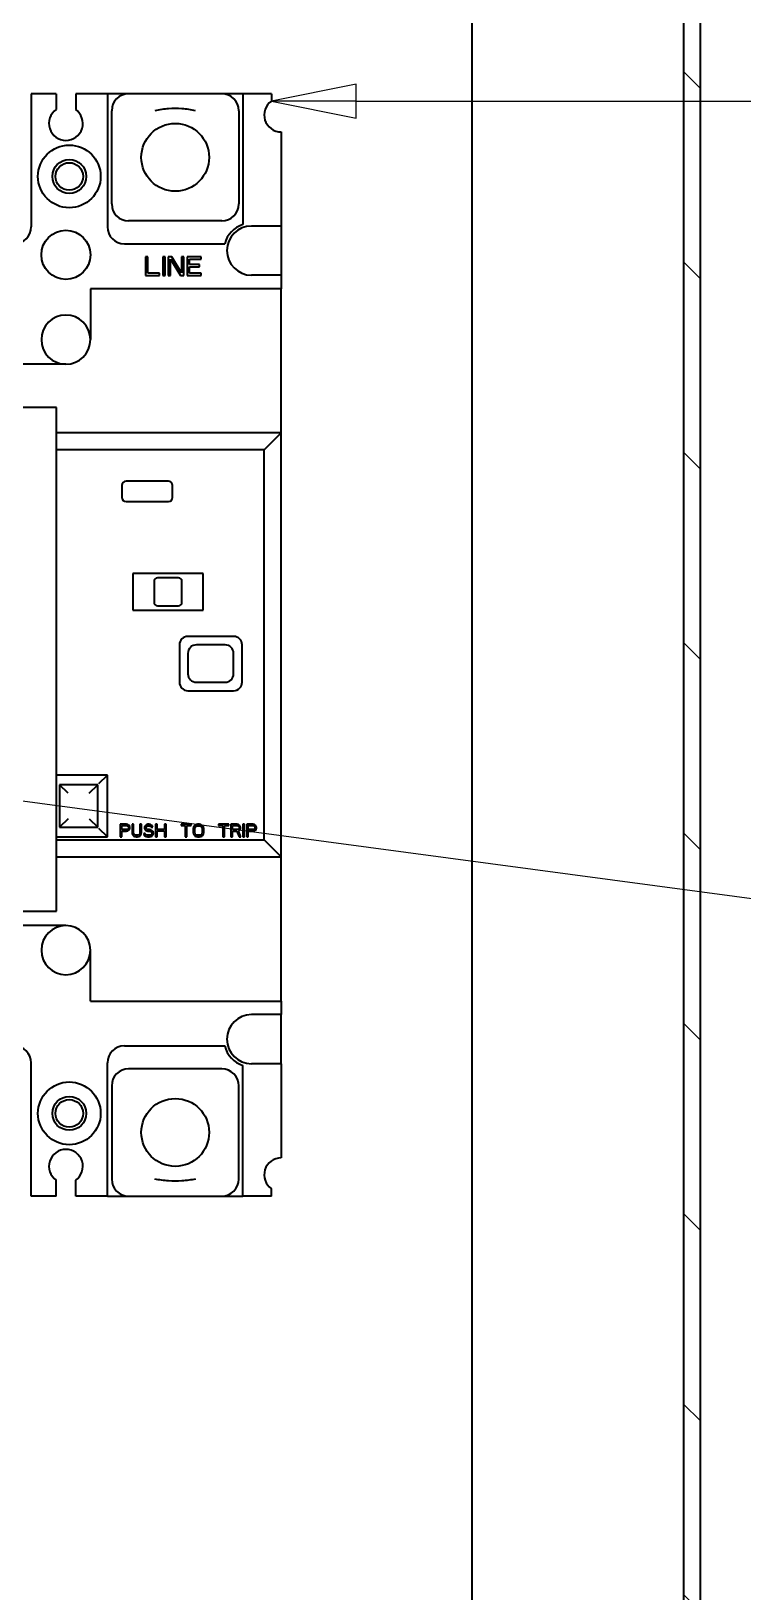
# Model space of a CAD drawing. Header units: millimetres. Extents: x 0 to 4205, y 0 to 2970.
# Drawn here: x 3821.2 to 3905.2, y 1265.8 to 1449.8 of the extents above; entities that cross this region are included whole.
import ezdxf

# ---------------------------------------------------------------- set-up
doc = ezdxf.new("R2010")
doc.units = ezdxf.units.MM
doc.header["$LTSCALE"] = 5
for name, color, linetype, lineweight in [('가시적인 것(ISO)', 3, 'Continuous', 40), ('기호(ISO)', 5, 'Continuous', 25), ('해치(ISO)', 7, 'Continuous', 18)]:
    doc.layers.add(name, color=color, linetype=linetype, lineweight=lineweight)

# ---------------------------------------------------------------- blocks, each defined once
blk = doc.blocks.new('품번기호7')
at = {"layer": '기호(ISO)', "color": 7}
blk.add_line((756.583, 272.805), (797.442, 267.34), dxfattribs=at)
blk = doc.blocks.new('품번기호8')
at = {"layer": '기호(ISO)', "color": 7}
for p, q in [((771.914, 288.715), (769.914, 288.315)), ((771.914, 287.915), (771.914, 288.715)), ((771.914, 288.315), (769.914, 288.315)), ((769.914, 288.315), (771.914, 287.915)), ((771.914, 288.315), (797.355, 288.315))]:
    blk.add_line(p, q, dxfattribs=at)
at = {"layer": '기호(ISO)', "color": 7, "flags": 128}
blk.add_lwpolyline([(771.914, 288.715), (769.914, 288.315)], dxfattribs=at)
at = {"layer": '기호(ISO)', "color": 7}
blk.add_solid([(771.914, 288.715), (769.914, 288.315), (771.914, 287.915), (771.914, 288.715)], dxfattribs=at)

msp = doc.modelspace()

# ---------------------------------------------------------------- hatches: boundary and pattern name
at = {"layer": '해치(ISO)'}
h = msp.add_hatch(dxfattribs=at)
h.set_pattern_fill('ANSI31', color=256, scale=127, angle=90.00021, style=0)
h.set_pattern_definition([(135.0002, (0, 0), (-11.22528, -11.22536), [])])
h.paths.add_polyline_path([(3500.2192, 1764.4384), (3500.2192, 1124.4384), (3900.2192, 1124.4384), (3900.2192, 1764.4384)])
h.paths.add_polyline_path([(3502.2192, 1126.4384), (3502.2192, 1762.4384), (3898.2192, 1762.4384), (3898.2192, 1126.4384)], flags=0)

# ---------------------------------------------------------------- linework, layer by layer
at = {"layer": '가시적인 것(ISO)'}
for p, q in [((3900.2192, 1124.4384), (3900.2192, 1764.4384)), ((3898.2192, 1762.4384), (3898.2192, 1126.4384)), ((3873.2192, 1628.4384), (3873.2192, 1171.4384)), ((3824.1745, 1442.4384), (3821.2192, 1442.4384)), ((3821.2192, 1442.4384), (3821.2192, 1426.7384)), ((3824.1745, 1442.4384), (3824.1745, 1440.5784)), ((3830.22, 1442.4384), (3826.4745, 1442.4384)), ((3826.4745, 1442.4384), (3826.4745, 1440.571)), ((3832.7192, 1442.4384), (3830.22, 1442.4384)), ((3830.22, 1442.4384), (3830.22, 1426.7384)), ((3843.7192, 1442.4384), (3832.7192, 1442.4384)), ((3846.2192, 1442.4384), (3843.7192, 1442.4384)), ((3849.5692, 1442.4384), (3846.2192, 1442.4384)), ((3846.2192, 1442.4384), (3846.2192, 1427.0307)), ((3849.5692, 1442.4384), (3849.5692, 1441.5747)), ((3830.7192, 1429.4384), (3830.7192, 1440.4384)), ((3845.7192, 1440.4384), (3845.7192, 1429.4384)), ((3850.7192, 1437.9384), (3850.7192, 1426.8384)), ((3843.7192, 1427.4384), (3832.7192, 1427.4384)), ((3850.7192, 1426.8384), (3847.2192, 1426.8384)), ((3850.7192, 1426.8384), (3850.7192, 1421.0384)), ((3832.22, 1424.7384), (3844.0692, 1424.7384)), ((3834.7192, 1423.2084), (3834.7192, 1420.9884)), ((3834.9967, 1423.2084), (3834.7192, 1423.2084)), ((3834.9967, 1421.2718), (3834.9967, 1423.2084)), ((3837.0317, 1423.2084), (3836.7542, 1423.2084)), ((3836.7542, 1423.2084), (3836.7542, 1420.9884)), ((3837.0317, 1420.9884), (3837.0317, 1423.2084)), ((3837.818, 1423.2084), (3837.4017, 1423.2084)), ((3837.4017, 1423.2084), (3837.4017, 1420.9884)), ((3837.6792, 1420.9884), (3837.6792, 1422.925)), ((3837.6792, 1422.925), (3838.8355, 1420.9884)), ((3838.9742, 1421.319), (3837.818, 1423.2084)), ((3839.2517, 1423.2084), (3838.9742, 1423.2084)), ((3838.9742, 1423.2084), (3838.9742, 1421.319)), ((3839.2517, 1420.9884), (3839.2517, 1423.2084)), ((3841.2867, 1423.2084), (3839.6217, 1423.2084)), ((3839.6217, 1423.2084), (3839.6217, 1420.9884)), ((3839.8992, 1422.3109), (3839.8992, 1422.925)), ((3839.8992, 1422.925), (3841.2867, 1422.925)), ((3841.2867, 1422.925), (3841.2867, 1423.2084)), ((3834.7192, 1420.9884), (3836.3842, 1420.9884)), ((3836.3842, 1421.2718), (3834.9967, 1421.2718)), ((3836.3842, 1420.9884), (3836.3842, 1421.2718)), ((3836.7542, 1420.9884), (3837.0317, 1420.9884)), ((3837.4017, 1420.9884), (3837.6792, 1420.9884)), ((3838.8355, 1420.9884), (3839.2517, 1420.9884)), ((3839.6217, 1420.9884), (3841.2867, 1420.9884)), ((3841.1017, 1422.3109), (3839.8992, 1422.3109)), ((3839.8992, 1421.2718), (3839.8992, 1422.0275)), ((3839.8992, 1422.0275), (3841.1017, 1422.0275)), ((3841.2867, 1421.2718), (3839.8992, 1421.2718)), ((3841.1017, 1422.0275), (3841.1017, 1422.3109)), ((3841.2867, 1420.9884), (3841.2867, 1421.2718)), ((3850.7192, 1421.0384), (3847.2192, 1421.0384)), ((3850.7192, 1421.0384), (3850.7192, 1419.4384)), ((3828.2192, 1419.4384), (3828.2192, 1413.4384)), ((3850.7192, 1419.4384), (3828.2192, 1419.4384)), ((3850.7192, 1402.4384), (3850.7192, 1419.4384)), ((3825.3192, 1410.5384), (3801.1192, 1410.5384)), ((3824.2192, 1405.4384), (3802.2192, 1405.4384)), ((3824.2192, 1346.0384), (3824.2192, 1405.4384)), ((3850.7192, 1402.4384), (3824.2192, 1402.4384)), ((3848.7192, 1400.4384), (3850.7192, 1402.4384)), ((3850.7192, 1352.4384), (3850.7192, 1402.4384)), ((3848.7192, 1400.4384), (3824.2192, 1400.4384)), ((3848.7192, 1354.4384), (3848.7192, 1400.4384)), ((3831.9192, 1396.2384), (3831.9192, 1394.8384)), ((3837.4192, 1396.7384), (3832.4192, 1396.7384)), ((3837.9192, 1394.8384), (3837.9192, 1396.2384)), ((3832.4192, 1394.3384), (3837.4192, 1394.3384)), ((3833.2192, 1385.8384), (3833.2192, 1381.5384)), ((3841.5192, 1385.8384), (3833.2192, 1385.8384)), ((3835.7192, 1384.9384), (3835.7192, 1382.4384)), ((3838.6192, 1385.3384), (3836.1192, 1385.3384)), ((3839.0192, 1382.4384), (3839.0192, 1384.9384)), ((3841.5192, 1381.5384), (3841.5192, 1385.8384)), ((3833.2192, 1381.5384), (3841.5192, 1381.5384)), ((3836.1192, 1382.0384), (3838.6192, 1382.0384)), ((3838.7192, 1377.4384), (3838.7192, 1373.0384)), ((3845.1192, 1378.4384), (3839.7192, 1378.4384)), ((3844.1192, 1377.4384), (3840.7192, 1377.4384)), ((3846.1192, 1373.0384), (3846.1192, 1377.4384)), ((3839.7192, 1376.4384), (3839.7192, 1374.0384)), ((3845.1192, 1374.0384), (3845.1192, 1376.4384)), ((3840.7192, 1373.0384), (3844.1192, 1373.0384)), ((3839.7192, 1372.0384), (3845.1192, 1372.0384)), ((3830.2192, 1362.0884), (3824.2192, 1362.0884)), ((3829.2192, 1361.0884), (3830.2192, 1362.0884)), ((3830.2192, 1354.7884), (3830.2192, 1362.0884)), ((3829.0692, 1360.9384), (3824.5692, 1360.9384)), ((3825.5692, 1359.9384), (3824.5692, 1360.9384)), ((3824.5692, 1360.9384), (3824.5692, 1355.9384)), ((3828.0692, 1359.9384), (3829.0692, 1360.9384)), ((3829.0692, 1355.9384), (3829.0692, 1360.9384)), ((3825.5692, 1356.9384), (3824.5692, 1355.9384)), ((3828.0692, 1356.9384), (3829.0692, 1355.9384)), ((3824.2192, 1354.7884), (3830.2192, 1354.7884)), ((3824.5692, 1355.9384), (3829.0692, 1355.9384)), ((3830.2192, 1354.7884), (3829.2192, 1355.7884)), ((3832.4692, 1356.2884), (3831.7192, 1356.2884)), ((3831.7192, 1356.2884), (3831.7192, 1354.7884)), ((3831.7192, 1354.7884), (3831.9067, 1354.7884)), ((3831.9067, 1355.6501), (3831.9067, 1356.1288)), ((3831.9067, 1356.1288), (3832.5005, 1356.1288)), ((3832.5005, 1355.6501), (3831.9067, 1355.6501)), ((3831.9067, 1354.7884), (3831.9067, 1355.4586)), ((3831.9067, 1355.4586), (3832.4692, 1355.4586)), ((3832.6255, 1356.2565), (3832.4692, 1356.2884)), ((3832.4692, 1355.4586), (3832.6255, 1355.4905)), ((3832.5005, 1356.1288), (3832.5942, 1356.0969)), ((3832.5942, 1355.682), (3832.5005, 1355.6501)), ((3832.5942, 1356.0969), (3832.6567, 1356.033)), ((3832.6567, 1355.7458), (3832.5942, 1355.682)), ((3832.7505, 1356.1607), (3832.6255, 1356.2565)), ((3832.6255, 1355.4905), (3832.7505, 1355.5862)), ((3832.6567, 1356.033), (3832.688, 1355.9373)), ((3832.688, 1355.8416), (3832.6567, 1355.7458)), ((3832.688, 1355.9373), (3832.688, 1355.8416)), ((3832.8442, 1356.033), (3832.7505, 1356.1607)), ((3832.7505, 1355.5862), (3832.8442, 1355.7139)), ((3832.8755, 1355.9373), (3832.8442, 1356.033)), ((3832.8442, 1355.7139), (3832.8755, 1355.8096)), ((3832.8755, 1355.8096), (3832.8755, 1355.9373)), ((3833.313, 1356.2884), (3833.1255, 1356.2884)), ((3833.1255, 1356.2884), (3833.1255, 1355.299)), ((3833.1255, 1355.299), (3833.1567, 1355.1394)), ((3833.1567, 1355.1394), (3833.2192, 1355.0118)), ((3833.2192, 1355.0118), (3833.3442, 1354.8841)), ((3833.313, 1355.299), (3833.313, 1356.2884)), ((3833.3442, 1355.1713), (3833.313, 1355.299)), ((3833.4067, 1355.0756), (3833.3442, 1355.1713)), ((3833.3442, 1354.8841), (3833.4692, 1354.8203)), ((3833.5005, 1355.0118), (3833.4067, 1355.0756)), ((3833.4692, 1354.8203), (3833.6255, 1354.7884)), ((3833.6255, 1354.9799), (3833.5005, 1355.0118)), ((3833.7505, 1354.9799), (3833.6255, 1354.9799)), ((3833.6255, 1354.7884), (3833.7505, 1354.7884)), ((3833.8755, 1355.0118), (3833.7505, 1354.9799)), ((3833.7505, 1354.7884), (3833.9067, 1354.8203)), ((3833.9692, 1355.0756), (3833.8755, 1355.0118)), ((3833.9067, 1354.8203), (3834.0317, 1354.8841)), ((3834.0317, 1355.1713), (3833.9692, 1355.0756)), ((3834.063, 1355.299), (3834.0317, 1355.1713)), ((3834.0317, 1354.8841), (3834.1567, 1355.0118)), ((3834.2505, 1356.2884), (3834.063, 1356.2884)), ((3834.063, 1356.2884), (3834.063, 1355.299)), ((3834.1567, 1355.0118), (3834.2192, 1355.1394)), ((3834.2192, 1355.1394), (3834.2505, 1355.299)), ((3834.2505, 1355.299), (3834.2505, 1356.2884)), ((3834.688, 1355.2033), (3834.5005, 1355.2033)), ((3834.5005, 1355.2033), (3834.5317, 1355.0756)), ((3834.5317, 1355.0756), (3834.6255, 1354.916)), ((3834.6255, 1356.065), (3834.5942, 1355.9373)), ((3834.5942, 1355.9373), (3834.5942, 1355.8096)), ((3834.5942, 1355.8096), (3834.6255, 1355.682)), ((3834.7505, 1356.1926), (3834.6255, 1356.065)), ((3834.6255, 1355.682), (3834.7505, 1355.5543)), ((3834.6255, 1354.916), (3834.7817, 1354.8203)), ((3834.7192, 1355.1075), (3834.688, 1355.2033)), ((3834.813, 1355.0118), (3834.7192, 1355.1075)), ((3834.8755, 1356.2565), (3834.7505, 1356.1926)), ((3834.7505, 1355.5543), (3834.8755, 1355.4905)), ((3834.7817, 1355.9054), (3834.813, 1356.0011)), ((3834.7817, 1355.8416), (3834.7817, 1355.9054)), ((3834.813, 1355.7458), (3834.7817, 1355.8416)), ((3834.7817, 1354.8203), (3834.938, 1354.7884)), ((3834.813, 1356.0011), (3834.9067, 1356.065)), ((3834.9067, 1355.682), (3834.813, 1355.7458)), ((3834.938, 1354.9799), (3834.813, 1355.0118)), ((3835.0005, 1356.2884), (3834.8755, 1356.2565)), ((3834.8755, 1355.4905), (3835.0005, 1355.4586)), ((3834.9067, 1356.065), (3835.0005, 1356.0969)), ((3835.0005, 1355.6501), (3834.9067, 1355.682)), ((3835.188, 1354.9799), (3834.938, 1354.9799)), ((3834.938, 1354.7884), (3835.188, 1354.7884)), ((3835.1567, 1356.2884), (3835.0005, 1356.2884)), ((3835.0005, 1356.0969), (3835.188, 1356.0969)), ((3835.188, 1355.6501), (3835.0005, 1355.6501)), ((3835.0005, 1355.4586), (3835.188, 1355.4586)), ((3835.313, 1356.2565), (3835.1567, 1356.2884)), ((3835.188, 1356.0969), (3835.2817, 1356.065)), ((3835.3442, 1355.6182), (3835.188, 1355.6501)), ((3835.188, 1355.4586), (3835.313, 1355.4267)), ((3835.313, 1355.0118), (3835.188, 1354.9799)), ((3835.188, 1354.7884), (3835.3442, 1354.8203)), ((3835.2817, 1356.065), (3835.3442, 1356.0011)), ((3835.438, 1356.1607), (3835.313, 1356.2565)), ((3835.313, 1355.4267), (3835.4067, 1355.3628)), ((3835.4067, 1355.0756), (3835.313, 1355.0118)), ((3835.3442, 1356.0011), (3835.3755, 1355.9373)), ((3835.4692, 1355.5543), (3835.3442, 1355.6182)), ((3835.3442, 1354.8203), (3835.4692, 1354.8841)), ((3835.3755, 1355.9373), (3835.563, 1355.9373)), ((3835.4067, 1355.3628), (3835.4692, 1355.2671)), ((3835.4692, 1355.1713), (3835.4067, 1355.0756)), ((3835.5317, 1356.033), (3835.438, 1356.1607)), ((3835.5942, 1355.4267), (3835.4692, 1355.5543)), ((3835.4692, 1355.2671), (3835.4692, 1355.1713)), ((3835.4692, 1354.8841), (3835.5942, 1355.0118)), ((3835.563, 1355.9373), (3835.5317, 1356.033)), ((3835.6567, 1355.299), (3835.5942, 1355.4267)), ((3835.5942, 1355.0118), (3835.6567, 1355.1394)), ((3835.6567, 1355.1394), (3835.6567, 1355.299)), ((3836.0942, 1356.2884), (3835.9067, 1356.2884)), ((3835.9067, 1356.2884), (3835.9067, 1354.7884)), ((3835.9067, 1354.7884), (3836.0942, 1354.7884)), ((3836.0942, 1355.682), (3836.0942, 1356.2884)), ((3836.9692, 1355.682), (3836.0942, 1355.682)), ((3836.0942, 1354.7884), (3836.0942, 1355.4905)), ((3836.0942, 1355.4905), (3836.9692, 1355.4905)), ((3837.1567, 1356.2884), (3836.9692, 1356.2884)), ((3836.9692, 1356.2884), (3836.9692, 1355.682)), ((3836.9692, 1355.4905), (3836.9692, 1354.7884)), ((3836.9692, 1354.7884), (3837.1567, 1354.7884)), ((3837.1567, 1354.7884), (3837.1567, 1356.2884)), ((3840.0942, 1356.2884), (3838.9067, 1356.2884)), ((3838.9067, 1356.2884), (3838.9067, 1356.1288)), ((3838.9067, 1356.1288), (3839.4067, 1356.1288)), ((3839.4067, 1356.1288), (3839.4067, 1354.7884)), ((3839.4067, 1354.7884), (3839.5942, 1354.7884)), ((3839.5942, 1354.7884), (3839.5942, 1356.1288)), ((3839.5942, 1356.1288), (3840.0942, 1356.1288)), ((3840.0942, 1356.1288), (3840.0942, 1356.2884)), ((3840.3755, 1355.9373), (3840.3442, 1355.7777)), ((3840.3442, 1355.7777), (3840.3442, 1355.299)), ((3840.3442, 1355.299), (3840.3755, 1355.1394)), ((3840.438, 1356.065), (3840.3755, 1355.9373)), ((3840.3755, 1355.1394), (3840.438, 1355.0118)), ((3840.563, 1356.1926), (3840.438, 1356.065)), ((3840.438, 1355.0118), (3840.563, 1354.8841)), ((3840.5317, 1355.7777), (3840.563, 1355.9054)), ((3840.5317, 1355.299), (3840.5317, 1355.7777)), ((3840.563, 1355.1713), (3840.5317, 1355.299)), ((3840.688, 1356.2565), (3840.563, 1356.1926)), ((3840.563, 1355.9054), (3840.6255, 1356.0011)), ((3840.6255, 1355.0756), (3840.563, 1355.1713)), ((3840.563, 1354.8841), (3840.688, 1354.8203)), ((3840.6255, 1356.0011), (3840.7192, 1356.065)), ((3840.7192, 1355.0118), (3840.6255, 1355.0756)), ((3840.8442, 1356.2884), (3840.688, 1356.2565)), ((3840.688, 1354.8203), (3840.8442, 1354.7884)), ((3840.7192, 1356.065), (3840.8442, 1356.0969)), ((3840.8442, 1354.9799), (3840.7192, 1355.0118)), ((3841.0942, 1356.2884), (3840.8442, 1356.2884)), ((3840.8442, 1356.0969), (3841.0942, 1356.0969)), ((3841.0942, 1354.9799), (3840.8442, 1354.9799)), ((3840.8442, 1354.7884), (3841.0942, 1354.7884)), ((3841.2505, 1356.2565), (3841.0942, 1356.2884)), ((3841.0942, 1356.0969), (3841.2192, 1356.065)), ((3841.2192, 1355.0118), (3841.0942, 1354.9799)), ((3841.0942, 1354.7884), (3841.2505, 1354.8203)), ((3841.2192, 1356.065), (3841.313, 1356.0011)), ((3841.313, 1355.0756), (3841.2192, 1355.0118)), ((3841.3755, 1356.1926), (3841.2505, 1356.2565)), ((3841.2505, 1354.8203), (3841.3755, 1354.8841)), ((3841.313, 1356.0011), (3841.3755, 1355.9054)), ((3841.3755, 1355.1713), (3841.313, 1355.0756)), ((3841.5005, 1356.065), (3841.3755, 1356.1926)), ((3841.3755, 1355.9054), (3841.4067, 1355.7777)), ((3841.4067, 1355.299), (3841.3755, 1355.1713)), ((3841.3755, 1354.8841), (3841.5005, 1355.0118)), ((3841.4067, 1355.7777), (3841.4067, 1355.299)), ((3841.563, 1355.9373), (3841.5005, 1356.065)), ((3841.5005, 1355.0118), (3841.563, 1355.1394)), ((3841.5942, 1355.7777), (3841.563, 1355.9373)), ((3841.563, 1355.1394), (3841.5942, 1355.299)), ((3841.5942, 1355.299), (3841.5942, 1355.7777)), ((3844.5317, 1356.2884), (3843.3442, 1356.2884)), ((3843.3442, 1356.2884), (3843.3442, 1356.1288)), ((3843.3442, 1356.1288), (3843.8442, 1356.1288)), ((3843.8442, 1356.1288), (3843.8442, 1354.7884)), ((3843.8442, 1354.7884), (3844.0317, 1354.7884)), ((3844.0317, 1354.7884), (3844.0317, 1356.1288)), ((3844.0317, 1356.1288), (3844.5317, 1356.1288)), ((3844.5317, 1356.1288), (3844.5317, 1356.2884)), ((3845.5317, 1356.2884), (3844.7817, 1356.2884)), ((3844.7817, 1356.2884), (3844.7817, 1354.7884)), ((3844.7817, 1354.7884), (3844.9692, 1354.7884)), ((3844.9692, 1355.6501), (3844.9692, 1356.1288)), ((3844.9692, 1356.1288), (3845.563, 1356.1288)), ((3845.563, 1355.6501), (3844.9692, 1355.6501)), ((3844.9692, 1355.4586), (3845.5005, 1355.4586)), ((3844.9692, 1354.7884), (3844.9692, 1355.4586)), ((3845.5005, 1355.4586), (3845.7505, 1354.7884)), ((3845.688, 1356.2565), (3845.5317, 1356.2884)), ((3845.563, 1356.1288), (3845.6567, 1356.0969)), ((3845.6567, 1355.682), (3845.563, 1355.6501)), ((3845.6567, 1356.0969), (3845.7192, 1356.033)), ((3845.7192, 1355.7458), (3845.6567, 1355.682)), ((3845.813, 1356.1607), (3845.688, 1356.2565)), ((3845.688, 1355.5224), (3845.813, 1355.5862)), ((3845.9692, 1354.7884), (3845.688, 1355.5224)), ((3845.7192, 1356.033), (3845.7505, 1355.9373)), ((3845.7505, 1355.8416), (3845.7192, 1355.7458)), ((3845.7505, 1355.9373), (3845.7505, 1355.8416)), ((3845.7505, 1354.7884), (3845.9692, 1354.7884)), ((3845.9067, 1356.033), (3845.813, 1356.1607)), ((3845.813, 1355.5862), (3845.9067, 1355.7139)), ((3845.938, 1355.9373), (3845.9067, 1356.033)), ((3845.9067, 1355.7139), (3845.938, 1355.8096)), ((3845.938, 1355.8096), (3845.938, 1355.9373)), ((3846.4067, 1356.2884), (3846.2192, 1356.2884)), ((3846.2192, 1356.2884), (3846.2192, 1354.7884)), ((3846.2192, 1354.7884), (3846.4067, 1354.7884)), ((3846.4067, 1354.7884), (3846.4067, 1356.2884)), ((3847.4067, 1356.2884), (3846.6567, 1356.2884)), ((3846.6567, 1356.2884), (3846.6567, 1354.7884)), ((3846.6567, 1354.7884), (3846.8442, 1354.7884)), ((3846.8442, 1355.6501), (3846.8442, 1356.1288)), ((3846.8442, 1356.1288), (3847.438, 1356.1288)), ((3847.438, 1355.6501), (3846.8442, 1355.6501)), ((3846.8442, 1354.7884), (3846.8442, 1355.4586)), ((3846.8442, 1355.4586), (3847.4067, 1355.4586)), ((3847.563, 1356.2565), (3847.4067, 1356.2884)), ((3847.4067, 1355.4586), (3847.563, 1355.4905)), ((3847.438, 1356.1288), (3847.5317, 1356.0969)), ((3847.5317, 1355.682), (3847.438, 1355.6501)), ((3847.5317, 1356.0969), (3847.5942, 1356.033)), ((3847.5942, 1355.7458), (3847.5317, 1355.682)), ((3847.688, 1356.1607), (3847.563, 1356.2565)), ((3847.563, 1355.4905), (3847.688, 1355.5862)), ((3847.5942, 1356.033), (3847.6255, 1355.9373)), ((3847.6255, 1355.8416), (3847.5942, 1355.7458)), ((3847.6255, 1355.9373), (3847.6255, 1355.8416)), ((3847.7817, 1356.033), (3847.688, 1356.1607)), ((3847.688, 1355.5862), (3847.7817, 1355.7139)), ((3847.813, 1355.9373), (3847.7817, 1356.033)), ((3847.7817, 1355.7139), (3847.813, 1355.8096)), ((3847.813, 1355.8096), (3847.813, 1355.9373)), ((3824.2192, 1354.4384), (3848.7192, 1354.4384)), ((3850.7192, 1352.4384), (3848.7192, 1354.4384)), ((3824.2192, 1352.4384), (3850.7192, 1352.4384)), ((3850.7192, 1335.4384), (3850.7192, 1352.4384)), ((3802.2192, 1346.0384), (3824.2192, 1346.0384)), ((3825.3192, 1344.3384), (3801.1192, 1344.3384)), ((3828.2192, 1335.4384), (3828.2192, 1341.4384)), ((3828.2192, 1335.4384), (3850.7192, 1335.4384)), ((3850.7192, 1335.4384), (3850.7192, 1333.8384)), ((3850.7192, 1333.8384), (3847.2192, 1333.8384)), ((3850.7192, 1328.0384), (3850.7192, 1333.8384)), ((3832.22, 1330.1384), (3844.0692, 1330.1384)), ((3821.2192, 1312.4384), (3821.2192, 1328.1384)), ((3830.22, 1312.4384), (3830.22, 1328.1384)), ((3843.7192, 1327.4384), (3832.7192, 1327.4384)), ((3846.2192, 1312.4384), (3846.2192, 1327.846)), ((3850.7192, 1328.0384), (3847.2192, 1328.0384)), ((3850.7192, 1328.0384), (3850.7192, 1316.9384)), ((3830.7192, 1325.4384), (3830.7192, 1314.4384)), ((3845.7192, 1314.4384), (3845.7192, 1325.4384)), ((3824.1745, 1312.4384), (3824.1745, 1314.2984)), ((3826.4745, 1312.4384), (3826.4745, 1314.3058)), ((3824.1745, 1312.4384), (3821.2192, 1312.4384)), ((3830.22, 1312.4384), (3826.4745, 1312.4384)), ((3830.22, 1312.4384), (3832.7192, 1312.4384)), ((3832.7192, 1312.4384), (3843.7192, 1312.4384)), ((3843.7192, 1312.4384), (3846.2192, 1312.4384)), ((3849.5692, 1312.4384), (3846.2192, 1312.4384)), ((3849.5692, 1312.4384), (3849.5692, 1313.3021))]:
    msp.add_line(p, q, dxfattribs=at)
for centre, radius in [((3838.2192, 1434.9384), 4), ((3825.7192, 1432.6884), 3.7), ((3825.7192, 1432.6884), 2), ((3825.7192, 1432.6884), 1.621), ((3825.3192, 1423.4384), 2.9), ((3825.7192, 1322.1884), 3.7), ((3825.7192, 1322.1884), 2), ((3825.7192, 1322.1884), 1.621), ((3838.2192, 1319.9384), 4)]:
    msp.add_circle(centre, radius, dxfattribs=at)
for centre, radius, start, end in [((3832.7192, 1440.4384), 2, 90, 180), ((3843.7192, 1440.4384), 2, 0, 90), ((3850.7192, 1439.9384), 2, 125.099632, 270), ((3825.3192, 1438.9384), 2, 124.915206, 54.715524), ((3832.7192, 1429.4384), 2, 180, 270), ((3843.7192, 1429.4384), 2, 270, 0), ((3819.2192, 1426.7384), 2, 270, 0), ((3832.22, 1426.7384), 2, 180, 270), ((3847.2192, 1423.9384), 3.25, 107.920213, 165.749967), ((3847.2192, 1423.9384), 2.9, 90, 270), ((3825.3192, 1413.4384), 2.9, 0, 270), ((3825.3192, 1413.4384), 2.9, 270, 0), ((3832.4192, 1396.2384), 0.5, 90, 180), ((3837.4192, 1396.2384), 0.5, 0, 90), ((3832.4192, 1394.8384), 0.5, 180, 270), ((3837.4192, 1394.8384), 0.5, 270, 0), ((3836.1192, 1384.9384), 0.4, 90, 180), ((3838.6192, 1384.9384), 0.4, 0, 90), ((3836.1192, 1382.4384), 0.4, 180, 270), ((3838.6192, 1382.4384), 0.4, 270, 0), ((3839.7192, 1377.4384), 1, 90, 180), ((3840.7192, 1376.4384), 1, 90, 180), ((3844.1192, 1376.4384), 1, 0, 90), ((3845.1192, 1377.4384), 1, 0, 90), ((3839.7192, 1373.0384), 1, 180, 270), ((3840.7192, 1374.0384), 1, 180, 270), ((3844.1192, 1374.0384), 1, 270, 0), ((3845.1192, 1373.0384), 1, 270, 0), ((3825.3192, 1341.4384), 2.9, 90, 0), ((3825.3192, 1341.4384), 2.9, 0, 90), ((3847.2192, 1330.9384), 2.9, 90, 270), ((3819.2192, 1328.1384), 2, 0, 90), ((3832.22, 1328.1384), 2, 90, 180), ((3847.2192, 1330.9384), 3.25, 194.250033, 252.079787), ((3832.7192, 1325.4384), 2, 90, 180), ((3843.7192, 1325.4384), 2, 0, 90), ((3825.3192, 1315.9384), 2, 305.284476, 235.084794), ((3850.7192, 1314.9384), 2, 90, 234.900368), ((3832.7192, 1314.4384), 2, 180, 270), ((3843.7192, 1314.4384), 2, 270, 0)]:
    msp.add_arc(centre, radius, start, end, dxfattribs=at)
for points, knots in [([(3840.6165, 1440.4384), (3840.0836, 1440.5496), (3839.551, 1440.6236), (3839.0186, 1440.6606), (3838.4861, 1440.6976), (3837.9539, 1440.6977), (3837.4211, 1440.6607), (3836.8885, 1440.6237), (3836.3555, 1440.5497), (3835.8219, 1440.4384)], [0.000076841, 0.000076841, 0.000076841, 0.000076841, 0.333333333, 0.333333333, 0.333333333, 0.666666667, 0.666666667, 0.666666667, 0.999923353, 0.999923353, 0.999923353, 0.999923353]), ([(3840.6169, 1314.4384), (3840.0818, 1314.3268), (3839.5476, 1314.2528), (3839.0144, 1314.2159), (3838.4812, 1314.179), (3837.9489, 1314.1792), (3837.4169, 1314.2164), (3836.8849, 1314.2535), (3836.3532, 1314.3275), (3835.8215, 1314.4384)], [0, 0, 0, 0, 0.33333333, 0.33333333, 0.33333333, 0.66666667, 0.66666667, 0.66666667, 1, 1, 1, 1])]:
    msp.add_open_spline(points, degree=3, knots=knots, dxfattribs=at)

# ---------------------------------------------------------------- block references
at = {"layer": '기호(ISO)', "xscale": 5, "yscale": 5, "zscale": 5}
for name in ['품번기호8', '품번기호7']:
    msp.add_blockref(name, (0, 0), dxfattribs=at)

doc.saveas('drawing.dxf')
